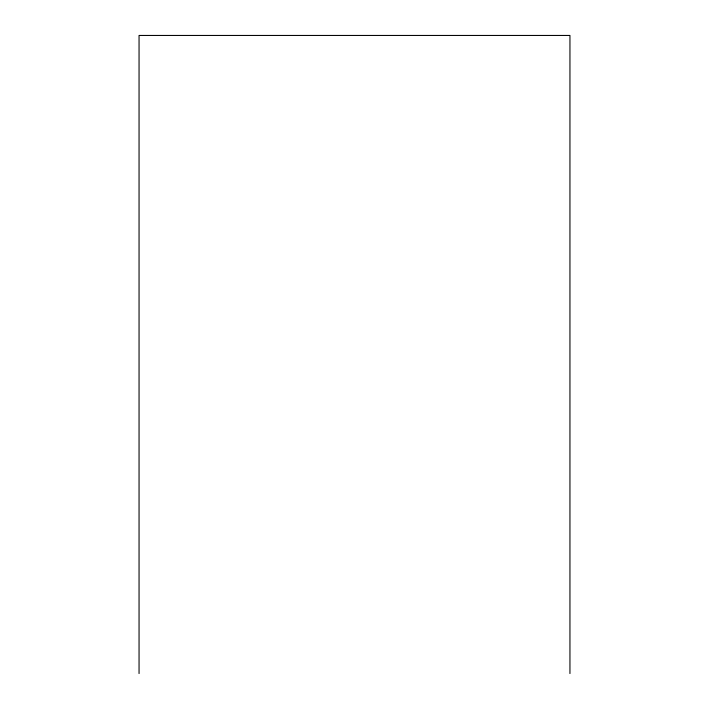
<?xml version="1.0" encoding="UTF-8"?>
<svg xmlns="http://www.w3.org/2000/svg" width="709" height="709" viewBox="0 0 709 709"><rect width="100%" height="100%" fill="white"/><g stroke="black" fill="none" stroke-linecap="round" stroke-linejoin="round"><path stroke-width="1.06" d="M569.947 673.55L569.947 35.45L139.053 35.45L139.053 673.55"/></g></svg>
